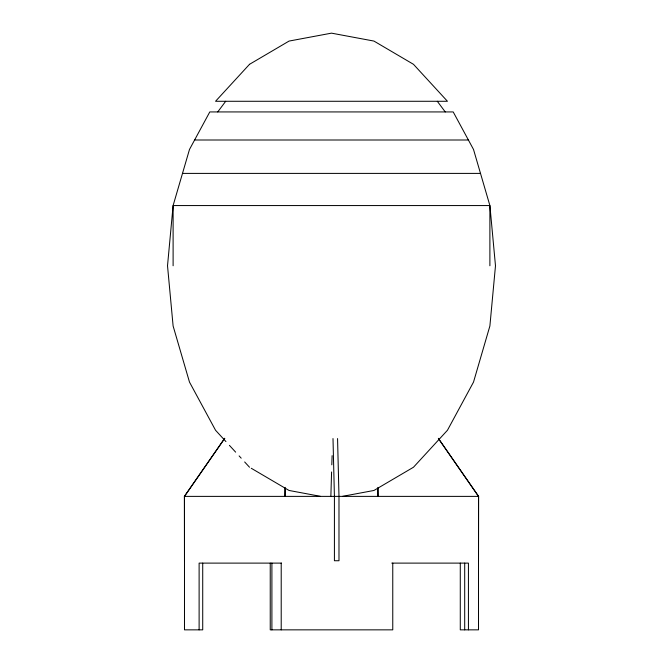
<?xml version="1.0" encoding="UTF-8"?>
<svg xmlns="http://www.w3.org/2000/svg" width="663" height="663" viewBox="0 0 663 663"><rect width="100%" height="100%" fill="white"/><g stroke="black" fill="none" stroke-linecap="round" stroke-linejoin="round"><path stroke-width="0.99" d="M284.949 496.38L285.032 488.374M285.065 496.38L285.156 487.371M331.583 471.973L330.862 496.38M331.815 464.838L332.113 455.655M184.488 560.741L184.372 496.38L224.658 438.326M224.765 438.326L184.488 496.38L184.488 629.85L202.721 629.85L202.721 563.111M217.737 111.931L225.702 101.282M342.614 496.322L373.94 490.471L413.488 467.233L447.45 430.262L473.515 382.087L489.891 325.981L495.485 265.772L489.891 205.563L473.515 149.465L453.21 111.931L209.79 111.931L189.485 149.465L173.109 205.563L167.515 265.772L173.109 325.981L189.485 382.087L215.55 430.262L225.942 441.583M194.607 140.001L468.393 140.001M182.499 173.399L480.501 173.399M184.372 496.38L478.628 496.38L478.512 560.741M281.551 563.111L199.115 563.111L199.115 629.85M391.767 563.111L468.434 563.111L468.434 629.85M320.386 496.322L289.06 490.471L251.269 468.269M229.406 445.354L235.647 452.141M239.111 455.912L241.191 458.174M244.655 461.954L249.512 467.233M437.298 101.282L445.263 111.931M438.342 438.326L478.628 496.38M438.815 439.163L478.512 496.38L478.512 629.85L460.279 629.85L460.279 563.111M337.558 438.558L338.984 496.38L338.984 560.741L334.417 560.741L334.417 496.38L333 438.558M377.951 487.371L378.051 496.38M377.852 488.374L377.935 496.38M489.891 265.772L489.891 205.563L173.109 205.563L173.109 265.772M464.697 563.111L464.697 629.85M392.761 563.111L392.761 629.85L270.239 629.85L270.239 563.111M281.211 563.111L281.211 629.85M271.905 563.111L271.905 629.85M249.512 64.319L215.55 101.282L447.45 101.282L413.488 64.319L373.94 41.073L331.5 33.15L289.06 41.073L249.512 64.319"/></g></svg>
